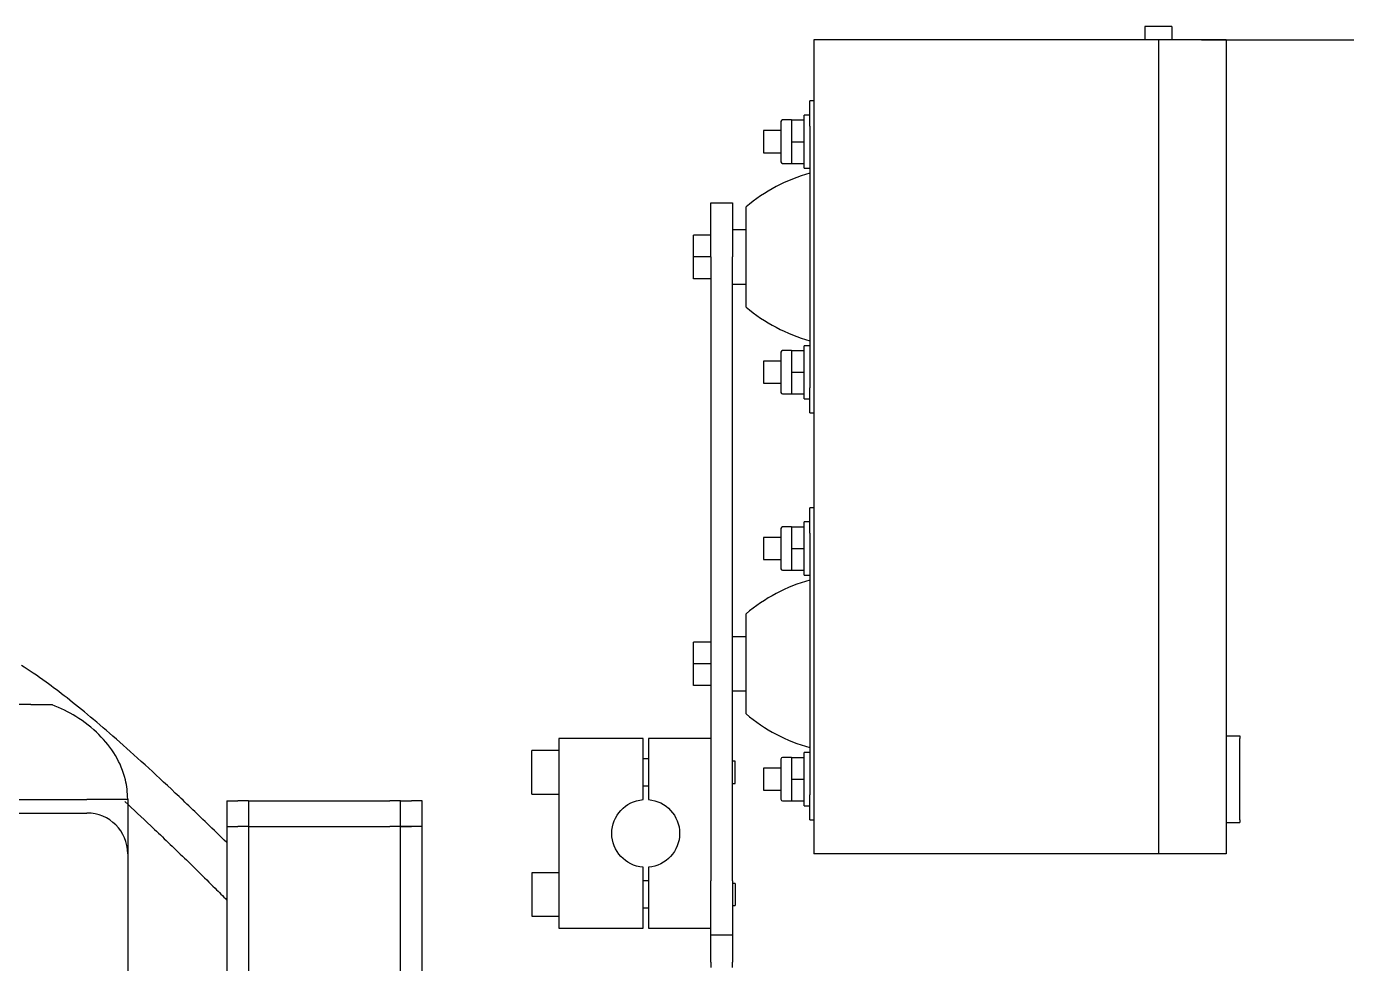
# Model space of a CAD drawing. Header units: millimetres. Extents: x 10462777 to 22643323, y 453826 to 1389191.
# Drawn here: x 11271574.2 to 11272045.6, y 584716.6 to 585051.2 of the extents above; entities that cross this region are included whole.
import ezdxf

# ---------------------------------------------------------------- set-up
doc = ezdxf.new("R2010")
doc.units = ezdxf.units.MM
doc.header["$LTSCALE"] = 200
doc.header["$MEASUREMENT"] = 0
doc.linetypes.add('CENTER', pattern=[2, 1.25, -0.25, 0.25, -0.25])
doc.linetypes.add('PHANTOM', pattern=[2.5, 1.25, -0.25, 0.25, -0.25, 0.25, -0.25])
doc.layers.add('1', color=1, linetype='CENTER')
doc.layers.add('11', color=6, linetype='PHANTOM')

msp = doc.modelspace()

# ---------------------------------------------------------------- linework, layer by layer
at = {"layer": '1', "color": 60, "linetype": 'Continuous'}
for p, q in [((11271973.52644, 585051.15619), (11271973.52644, 585046.31418)), ((11271983.21044, 585051.15619), (11271973.52644, 585051.15619)), ((11271983.21044, 585051.15619), (11271983.21044, 585046.31418)), ((11271978.36844, 585046.31418), (11271855.38155, 585046.31418)), ((11271855.38155, 585046.31418), (11271855.38155, 584755.79396)), ((11271978.36844, 585046.31418), (11271978.36844, 584755.79396)), ((11272002.57846, 585046.31418), (11271978.36844, 585046.31418)), ((11271978.36844, 585046.31418), (11271978.36844, 584755.79396)), ((11272002.57846, 585046.31418), (11272002.57846, 584755.79396)), ((11271855.38155, 585024.52517), (11271853.92895, 585024.52517)), ((11271853.92895, 585015.55322), (11271853.92895, 585024.52517)), ((11271853.92895, 585019.48948), (11271851.8953, 585019.48948)), ((11271851.8953, 585017.19054), (11271851.8953, 585019.48948)), ((11271851.8953, 585000.50883), (11271851.8953, 585017.19054)), ((11271853.92895, 585015.55322), (11271853.92895, 584980.41309)), ((11271851.8953, 585000.50883), (11271853.92895, 585000.50883)), ((11271818.58232, 584988.21014), (11271826.32952, 584988.21014)), ((11271818.58232, 584968.84212), (11271818.58232, 584988.21014)), ((11271826.32952, 584988.21014), (11271826.32952, 584968.84212)), ((11271831.17153, 584968.84212), (11271831.17153, 584986.72147)), ((11271831.17153, 584978.52613), (11271826.32952, 584978.52613)), ((11271853.92895, 584980.41309), (11271853.92895, 584957.27116)), ((11271818.58232, 584968.84212), (11271818.58232, 584746.10995)), ((11271826.32952, 584746.10995), (11271826.32952, 584968.84212)), ((11271831.17153, 584950.96278), (11271831.17153, 584968.84212)), ((11271826.32952, 584959.15812), (11271831.17153, 584959.15812)), ((11271853.92895, 584957.27116), (11271853.92895, 584922.13103)), ((11271853.92895, 584937.17542), (11271851.8953, 584937.17542)), ((11271851.8953, 584934.87647), (11271851.8953, 584937.17542)), ((11271851.8953, 584918.19477), (11271851.8953, 584934.87647)), ((11271853.92895, 584913.15908), (11271853.92895, 584922.13103)), ((11271851.8953, 584918.19477), (11271853.92895, 584918.19477)), ((11271853.92895, 584913.15908), (11271855.38155, 584913.15908)), ((11271855.38155, 584879.26506), (11271853.92895, 584879.26506)), ((11271853.92895, 584870.29311), (11271853.92895, 584879.26506)), ((11271853.92895, 584874.22937), (11271851.8953, 584874.22937)), ((11271851.8953, 584870.29804), (11271851.8953, 584874.22937)), ((11271851.8953, 584855.24872), (11271851.8953, 584870.29804)), ((11271853.92895, 584870.29311), (11271853.92895, 584835.15298)), ((11271851.8953, 584855.24872), (11271853.92895, 584855.24872)), ((11271831.17153, 584823.58201), (11271831.17153, 584841.46136)), ((11271831.17153, 584833.26602), (11271826.32952, 584833.26602)), ((11271853.92895, 584835.15298), (11271853.92895, 584812.01105)), ((11271831.17153, 584805.70267), (11271831.17153, 584823.58201)), ((11271826.32952, 584813.89801), (11271831.17153, 584813.89801)), ((11271575.85009, 584809.056), (11271561.18159, 584809.056)), ((11271853.92895, 584812.01105), (11271853.92895, 584776.87092)), ((11272002.57846, 584797.91939), (11272007.42046, 584797.91939)), ((11272007.42046, 584797.91939), (11272007.42046, 584796.95099)), ((11272007.42046, 584767.89897), (11272007.42046, 584796.95099)), ((11271853.92895, 584791.91531), (11271851.8953, 584791.91531)), ((11271851.8953, 584787.98397), (11271851.8953, 584791.91531)), ((11271851.8953, 584772.93465), (11271851.8953, 584787.98397)), ((11271426.40181, 584775.16198), (11271595.87194, 584775.16198)), ((11271610.39795, 584775.16198), (11271595.87194, 584775.16198)), ((11271610.39795, 584775.30891), (11271610.39795, 584775.16184)), ((11271610.39795, 584775.16198), (11271610.39795, 584755.79396)), ((11271853.92895, 584767.89897), (11271853.92895, 584776.87092)), ((11271431.24381, 584770.31997), (11271595.87194, 584770.31997)), ((11271851.8953, 584772.93465), (11271853.92895, 584772.93465)), ((11271853.92895, 584767.89897), (11271855.38155, 584767.89897)), ((11272002.57846, 584766.93057), (11272007.42046, 584766.93057)), ((11272007.42046, 584767.89897), (11272007.42046, 584766.93057)), ((11271610.39795, 584755.79396), (11271610.39795, 584750.8521)), ((11271978.36844, 584755.79396), (11271855.38155, 584755.79396)), ((11272002.57846, 584755.79396), (11271978.36844, 584755.79396)), ((11271610.39795, 584750.8521), (11271610.39795, 584721.02237)), ((11271818.58232, 584726.74194), (11271818.58232, 584746.10995)), ((11271826.32952, 584746.10995), (11271826.32952, 584726.74194)), ((11271826.32952, 584726.74194), (11271818.58232, 584726.74194)), ((11271818.58232, 584717.05793), (11271818.58232, 584726.74194)), ((11271826.32952, 584726.74194), (11271826.32952, 584717.05793)), ((11271610.39795, 584721.02237), (11271610.39795, 584713.3908)), ((11271818.58232, 584717.05793), (11271818.58232, 584715.12113)), ((11271826.32952, 584715.12113), (11271826.32952, 584717.05793))]:
    msp.add_line(p, q, dxfattribs=at)
at = {"layer": '1', "color": 152, "linetype": 'Continuous'}
msp.add_line((11271993.7418, 585046.31418), (11272280.64689, 585046.31418), dxfattribs=at)
at = {"layer": '1', "color": 252, "linetype": 'Continuous'}
for p, q in [((11271645.82834, 584774.67778), (11271645.82834, 584765.47797)), ((11271645.82834, 584774.67778), (11271649.70194, 584774.67778)), ((11271653.57555, 584774.67778), (11271649.70194, 584774.67778)), ((11271653.57555, 584774.67778), (11271653.57555, 584765.47797)), ((11271653.57555, 584774.67778), (11271657.44915, 584774.67778)), ((11271657.44915, 584774.67778), (11271703.93239, 584774.67778)), ((11271707.80599, 584774.67778), (11271703.93239, 584774.67778)), ((11271707.80599, 584765.47797), (11271707.80599, 584774.67778)), ((11271707.80599, 584774.67778), (11271711.67959, 584774.67778)), ((11271715.55319, 584774.67778), (11271711.67959, 584774.67778)), ((11271715.55319, 584765.47797), (11271715.55319, 584774.67778)), ((11271645.82834, 584765.47797), (11271645.82834, 584692.84906)), ((11271645.82834, 584765.47797), (11271649.70194, 584765.47797)), ((11271645.82834, 584765.47797), (11271649.70194, 584765.47797)), ((11271653.57555, 584765.47797), (11271649.70194, 584765.47797)), ((11271653.57555, 584765.47797), (11271649.70194, 584765.47797)), ((11271653.57555, 584765.47797), (11271653.57555, 584692.84906)), ((11271653.57555, 584765.47797), (11271657.44915, 584765.47797)), ((11271653.57555, 584765.47797), (11271657.44915, 584765.47797)), ((11271657.44915, 584765.47797), (11271703.93239, 584765.47797)), ((11271657.44915, 584765.47797), (11271703.93239, 584765.47797)), ((11271707.80599, 584765.47797), (11271703.93239, 584765.47797)), ((11271707.80599, 584765.47797), (11271703.93239, 584765.47797)), ((11271707.80599, 584692.84906), (11271707.80599, 584765.47797)), ((11271707.80599, 584765.47797), (11271711.67959, 584765.47797)), ((11271711.67959, 584765.47797), (11271707.80599, 584765.47797)), ((11271715.55319, 584765.47797), (11271711.67959, 584765.47797)), ((11271715.55319, 584765.47797), (11271711.67959, 584765.47797)), ((11271715.55319, 584692.84906), (11271715.55319, 584765.47797))]:
    msp.add_line(p, q, dxfattribs=at)
at = {"layer": '1', "color": 60, "linetype": 'Continuous'}
for centre, radius, start, end in [((11271869.90756, 584940.84748), 60.04085, 105.4340508, 130.1777695), ((11271869.90756, 584996.83677), 60.04085, 229.8222305, 254.5659492), ((11271869.90756, 584795.58736), 60.04085, 105.4340508, 130.1777695), ((11271869.90756, 584851.57666), 60.04085, 229.8222305, 254.5659492), ((11271595.87194, 584755.79396), 14.52601, 0, 90)]:
    msp.add_arc(centre, radius, start, end, dxfattribs=at)
at = {"layer": '1', "color": 163, "linetype": 'Continuous'}
for points, knots in [([(11271645.75459, 584759.78571), (11271643.37779, 584762.11936), (11271637.00906, 584768.3307), (11271627.05878, 584777.84276), (11271612.43226, 584791.42418), (11271596.33321, 584805.53531), (11271582.39044, 584816.46842), (11271575.17614, 584821.33539), (11271572.44273, 584823.01373)], [0, 0, 0, 0, 0.067167615, 0.182784833, 0.303640266, 0.559270523, 0.821791504, 1, 1, 1, 1]), ([(11271609.39765, 584774.40051), (11271612.35363, 584771.67653), (11271618.87674, 584765.58377), (11271629.64425, 584755.25832), (11271638.98535, 584746.08438), (11271644.40476, 584740.68681), (11271645.82124, 584739.27131)], [0, 0, 0, 0, 0.280735566, 0.592548866, 0.893720574, 1, 1, 1, 1])]:
    msp.add_open_spline(points, degree=3, knots=knots, dxfattribs=at)
at = {"layer": '1', "color": 60, "linetype": 'Continuous'}
for points, knots in [([(11271575.85009, 584809.056), (11271576.63759, 584809.056), (11271577.4216, 584809.056), (11271578.58816, 584809.056), (11271578.97398, 584809.056), (11271579.72527, 584809.056), (11271580.09228, 584809.056), (11271580.80347, 584809.056), (11271581.1499, 584809.056), (11271581.6232, 584809.056), (11271581.77415, 584809.056), (11271582.06139, 584809.056), (11271582.19846, 584809.056), (11271582.58018, 584809.056), (11271582.79254, 584809.056), (11271583.05178, 584809.056), (11271583.12864, 584809.056), (11271583.26069, 584809.056), (11271583.31598, 584809.056), (11271583.45284, 584809.056), (11271583.50562, 584809.056), (11271583.52959, 584809.056), (11271583.53234, 584809.056), (11271583.53352, 584809.056)], [0, 0, 0, 0, 0.216796805, 0.216796805, 0.325195208, 0.325195208, 0.433593611, 0.433593611, 0.541992013, 0.541992013, 0.596191215, 0.596191215, 0.650390416, 0.650390416, 0.758788819, 0.758788819, 0.81298802, 0.81298802, 0.867187221, 0.867187221, 0.975585624, 0.975585624, 1, 1, 1, 1]), ([(11271610.39795, 584775.30891), (11271610.38055, 584777.68064), (11271609.75047, 584783.03799), (11271606.40953, 584791.07459), (11271600.34339, 584798.66592), (11271592.64261, 584804.71176), (11271586.46016, 584807.75221), (11271583.4061, 584808.95439)], [0, 0, 0, 0, 0.159596633, 0.372208682, 0.586359873, 0.811316519, 1, 1, 1, 1])]:
    msp.add_open_spline(points, degree=3, knots=knots, dxfattribs=at)
at = {"layer": '11', "color": 60, "linetype": 'Continuous'}
for p, q in [((11271843.60579, 585017.17743), (11271843.60579, 585009.99916)), ((11271847.34382, 585017.74636), (11271844.17473, 585017.74636)), ((11271847.34382, 585017.74636), (11271851.8953, 585017.74636)), ((11271847.34382, 585017.74636), (11271847.34382, 585013.87276)), ((11271843.60579, 585013.95008), (11271837.34992, 585013.95008)), ((11271837.34992, 585013.95008), (11271837.34992, 585007.42104)), ((11271847.34382, 585013.87276), (11271847.34382, 585009.99916)), ((11271837.34992, 585007.42104), (11271837.34992, 585006.04823)), ((11271837.34992, 585006.04823), (11271843.60579, 585006.04823)), ((11271843.60579, 585009.99916), (11271843.60579, 585002.82089)), ((11271847.34382, 585009.99916), (11271847.34382, 585006.12555)), ((11271847.34382, 585009.99916), (11271851.8953, 585009.99916)), ((11271847.34382, 585006.12555), (11271847.34382, 585002.25195)), ((11271844.17473, 585002.25195), (11271847.34382, 585002.25195)), ((11271847.34382, 585002.25195), (11271851.8953, 585002.25195)), ((11271818.58232, 584976.58933), (11271812.38455, 584976.58933)), ((11271812.38455, 584968.84212), (11271812.38455, 584976.58933)), ((11271818.58232, 584968.84212), (11271812.38455, 584968.84212)), ((11271812.38455, 584961.09492), (11271812.38455, 584968.84212)), ((11271818.58232, 584961.09492), (11271812.38455, 584961.09492)), ((11271847.34382, 584935.4323), (11271844.17473, 584935.4323)), ((11271847.34382, 584935.4323), (11271847.34382, 584931.5587)), ((11271847.34382, 584935.4323), (11271851.8953, 584935.4323)), ((11271843.60579, 584931.63602), (11271837.34992, 584931.63602)), ((11271837.34992, 584931.63602), (11271837.34992, 584925.10698)), ((11271843.60579, 584934.86336), (11271843.60579, 584927.68509)), ((11271847.34382, 584931.5587), (11271847.34382, 584927.68509)), ((11271843.60579, 584927.68509), (11271843.60579, 584920.50682)), ((11271847.34382, 584927.68509), (11271851.8953, 584927.68509)), ((11271847.34382, 584927.68509), (11271847.34382, 584923.81149)), ((11271837.34992, 584925.10698), (11271837.34992, 584923.73417)), ((11271837.34992, 584923.73417), (11271843.60579, 584923.73417)), ((11271847.34382, 584923.81149), (11271847.34382, 584919.93789)), ((11271844.17473, 584919.93789), (11271847.34382, 584919.93789)), ((11271847.34382, 584919.93789), (11271851.8953, 584919.93789)), ((11271843.60579, 584871.91732), (11271843.60579, 584870.95561)), ((11271843.60579, 584870.95561), (11271843.60579, 584857.56077)), ((11271847.34382, 584872.48625), (11271844.17473, 584872.48625)), ((11271847.34382, 584872.48625), (11271847.34382, 584868.61265)), ((11271847.34382, 584872.48625), (11271851.8953, 584872.48625)), ((11271843.60579, 584868.68997), (11271837.34992, 584868.68997)), ((11271837.34992, 584868.68997), (11271837.34992, 584862.16093)), ((11271847.34382, 584868.61265), (11271847.34382, 584864.73904)), ((11271847.34382, 584864.73904), (11271847.34382, 584860.86544)), ((11271847.34382, 584864.73904), (11271851.8953, 584864.73904)), ((11271837.34992, 584862.16093), (11271837.34992, 584860.78812)), ((11271837.34992, 584860.78812), (11271843.60579, 584860.78812)), ((11271847.34382, 584860.86544), (11271847.34382, 584856.99184)), ((11271844.17473, 584856.99184), (11271847.34382, 584856.99184)), ((11271847.34382, 584856.99184), (11271851.8953, 584856.99184)), ((11271812.38455, 584823.58201), (11271812.38455, 584831.32922)), ((11271818.58232, 584831.32922), (11271812.38455, 584831.32922)), ((11271812.38455, 584815.83481), (11271812.38455, 584823.58201)), ((11271818.58232, 584823.58201), (11271812.38455, 584823.58201)), ((11271818.58232, 584815.83481), (11271812.38455, 584815.83481)), ((11271764.35188, 584796.95099), (11271764.35188, 584729.16294)), ((11271794.3723, 584796.95099), (11271764.35188, 584796.95099)), ((11271794.3723, 584775.12318), (11271794.3723, 584796.95099)), ((11271818.58232, 584796.95099), (11271796.3091, 584796.95099)), ((11271796.3091, 584796.95099), (11271796.3091, 584775.12318)), ((11271764.35188, 584792.59319), (11271754.66787, 584792.59319)), ((11271754.66787, 584777.09878), (11271754.66787, 584792.59319)), ((11271796.3091, 584789.68799), (11271794.3723, 584789.68799)), ((11271843.60579, 584789.60325), (11271843.60579, 584788.64155)), ((11271847.34382, 584790.17219), (11271844.17473, 584790.17219)), ((11271847.34382, 584790.17219), (11271851.8953, 584790.17219)), ((11271847.34382, 584790.17219), (11271847.34382, 584786.29858)), ((11271827.29792, 584788.79691), (11271826.3294, 584788.79691)), ((11271827.29792, 584784.84598), (11271827.29792, 584788.79691)), ((11271827.29792, 584780.89506), (11271827.29792, 584784.84598)), ((11271843.60579, 584786.37591), (11271837.34992, 584786.37591)), ((11271837.34992, 584786.37591), (11271837.34992, 584779.84686)), ((11271843.60579, 584788.64155), (11271843.60579, 584775.24671)), ((11271847.34382, 584786.29858), (11271847.34382, 584782.42498)), ((11271794.3723, 584780.00398), (11271796.3091, 584780.00398)), ((11271826.3294, 584780.89506), (11271827.29792, 584780.89506)), ((11271837.34992, 584779.84686), (11271837.34992, 584778.47405)), ((11271847.34382, 584782.42498), (11271847.34382, 584778.55138)), ((11271847.34382, 584782.42498), (11271851.8953, 584782.42498)), ((11271754.66787, 584777.09878), (11271764.35188, 584777.09878)), ((11271837.34992, 584778.47405), (11271843.60579, 584778.47405)), ((11271847.34382, 584778.55138), (11271847.34382, 584774.67778)), ((11271844.17473, 584774.67778), (11271847.34382, 584774.67778)), ((11271847.34382, 584774.67778), (11271851.8953, 584774.67778)), ((11271764.35188, 584749.01516), (11271754.66787, 584749.01516)), ((11271754.66787, 584749.01516), (11271754.66787, 584733.52074)), ((11271794.3723, 584729.16294), (11271794.3723, 584750.99076)), ((11271796.3091, 584750.99076), (11271796.3091, 584729.16294)), ((11271796.3091, 584746.10995), (11271794.3723, 584746.10995)), ((11271827.29792, 584745.21888), (11271826.3294, 584745.21888)), ((11271827.29792, 584745.21888), (11271827.29792, 584741.26795)), ((11271826.3294, 584737.31702), (11271827.29792, 584737.31702)), ((11271827.29792, 584741.26795), (11271827.29792, 584737.31702)), ((11271754.66787, 584733.52074), (11271764.35188, 584733.52074)), ((11271794.3723, 584736.42595), (11271796.3091, 584736.42595)), ((11271764.35188, 584729.16294), (11271794.3723, 584729.16294)), ((11271796.3091, 584729.16294), (11271818.58232, 584729.16294))]:
    msp.add_line(p, q, dxfattribs=at)
for centre, start, end in [((11271844.17473, 585017.17743), 90, 180), ((11271844.17473, 585002.82089), 180, 270), ((11271844.17473, 584934.86336), 90, 180), ((11271844.17473, 584920.50682), 180, 270), ((11271844.17473, 584871.91732), 90, 180), ((11271844.17473, 584857.56077), 180, 270), ((11271844.17473, 584789.60325), 90, 180), ((11271844.17473, 584775.24671), 180, 270)]:
    msp.add_arc(centre, 0.56894, start, end, dxfattribs=at)
at = {"layer": '11', "color": 60, "linetype": 'Continuous', "extrusion": (0, 0, -1)}
for start, end in [(274.5885657, 85.4114343), (94.5885657, 265.4114343)]:
    msp.add_arc((-11271795.3407, 584763.05697), 12.10501, start, end, dxfattribs=at)

doc.saveas('drawing.dxf')
